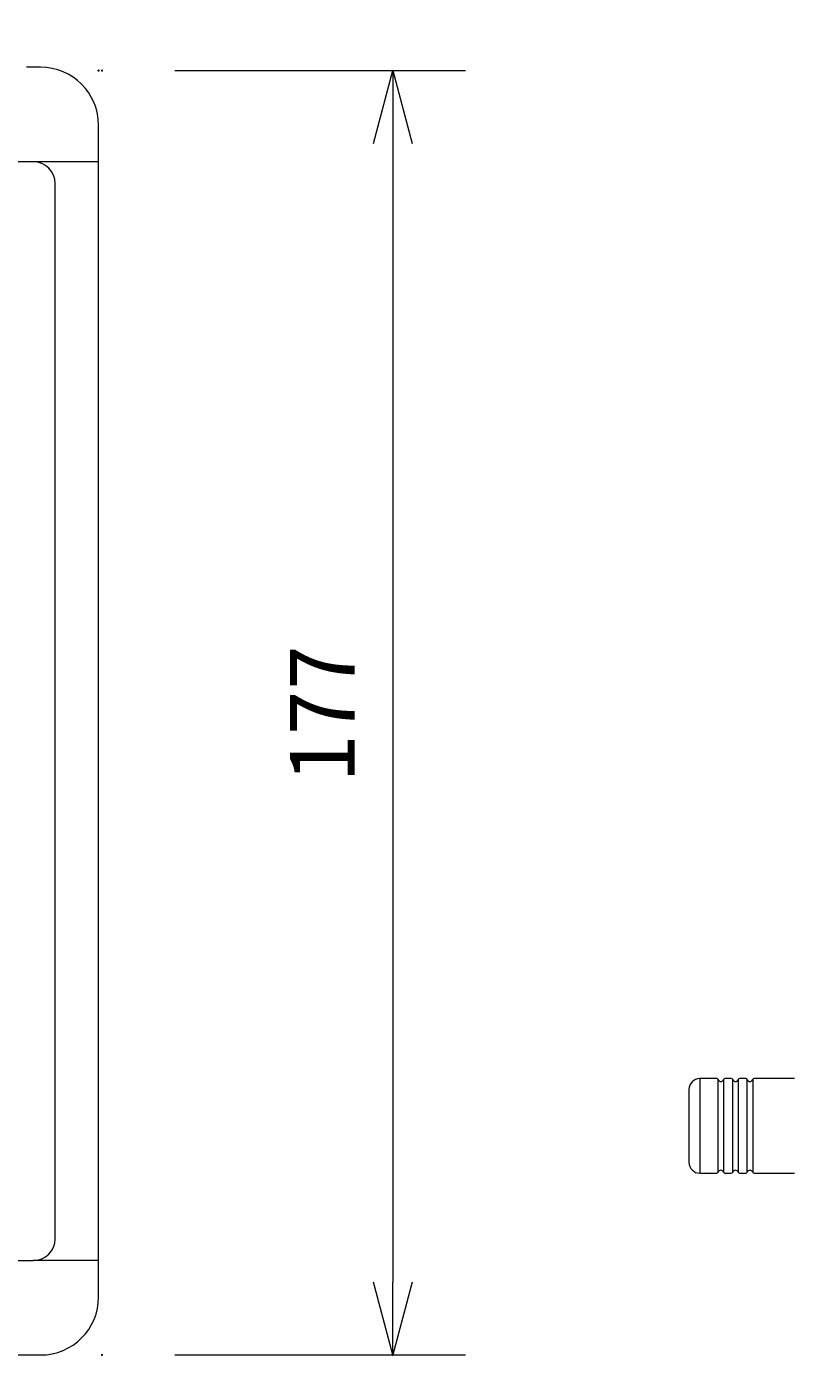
# Model space of a CAD drawing. Units: millimetres, scale not verified. Extents: x -62 to 63, y -56 to 57.
# Drawn here: x -4.63 to 16.49, y -6.23 to 30.3 of the extents above; entities that cross this region are included whole.
import ezdxf
from ezdxf.enums import TextEntityAlignment as Align

# ---------------------------------------------------------------- set-up
doc = ezdxf.new("R2010")
doc.units = ezdxf.units.MM
doc.header["$LTSCALE"] = 0.125
doc.header["$PDMODE"] = 32
doc.header["$PDSIZE"] = 0.025
for name, color, linetype, lineweight in [('0-0_0', 7, 'Continuous', 18), ('0-4_GAIKEI', 1, 'Continuous', 18), ('0-5_SUNPO', 7, 'Continuous', 18)]:
    doc.layers.add(name, color=color, linetype=linetype, lineweight=lineweight)
doc.layers.add('0-6_DEFPOINTS', color=7, linetype='Continuous')
doc.styles.add('ＭＳ ゴシック', font='')
doc.styles.get('ＭＳ ゴシック').set_extended_font_data('MS Gothic')

# ---------------------------------------------------------------- blocks, each defined once
blk = doc.blocks.new('_OPEN30')
at = {"layer": '0-0_0'}
blk.add_line((0, 0), (-1, 0), dxfattribs=at)
blk.add_lwpolyline([(-1, 0.26795), (0, 0), (-1, -0.26795)], dxfattribs=at)
blk = doc.blocks.new('D5')
at = {"layer": '0-5_SUNPO'}
for p, q in [((-4.3316, 20.2153), (3.6684, 20.2153)), ((1.6684, 18.2153), (1.6684, -13.0862)), ((-4.3316, -15.0862), (3.6684, -15.0862))]:
    blk.add_line(p, q, dxfattribs=at)
at = {"layer": '0-6_DEFPOINTS'}
for p in [(-6.3316, 20.2153), (-6.3316, -15.0862), (1.6684, -15.0862)]:
    blk.add_point(p, dxfattribs=at)
at = {"layer": '0-5_SUNPO', "xscale": 2, "yscale": 2}
for p, rotation in [((1.6684, 20.2153), 90), ((1.6684, -15.0862), 270)]:
    blk.add_blockref('_OPEN30', p, dxfattribs=dict(at, rotation=rotation))
at = {"layer": '0-5_SUNPO', "style": 'ＭＳ ゴシック'}
blk.add_text('177', height=1.833, rotation=90, dxfattribs=at).set_placement((1.1684, 0.6896), align=Align.BOTTOM_LEFT)
blk = doc.blocks.new('D4')
at = {"layer": '0-5_SUNPO'}
for p, q in [((-48.4172, 22.2153), (-48.4172, 30.2153)), ((-6.4242, 22.2153), (-6.4242, 30.2153)), ((-46.4172, 28.2153), (-8.4242, 28.2153))]:
    blk.add_line(p, q, dxfattribs=at)
at = {"layer": '0-6_DEFPOINTS'}
for p in [(-6.4242, 28.2153), (-48.4172, 20.2153), (-6.4242, 20.2153)]:
    blk.add_point(p, dxfattribs=at)
at = {"layer": '0-5_SUNPO', "xscale": 2, "yscale": 2, "rotation": 180}
blk.add_blockref('_OPEN30', (-48.4172, 28.2153), dxfattribs=at)
at = {"layer": '0-5_SUNPO', "xscale": 2, "yscale": 2}
blk.add_blockref('_OPEN30', (-6.4242, 28.2153), dxfattribs=at)
at = {"layer": '0-5_SUNPO', "style": 'ＭＳ ゴシック'}
blk.add_text('210', height=1.833, dxfattribs=at).set_placement((-29.2957, 28.7153), align=Align.BOTTOM_LEFT)

msp = doc.modelspace()

# ---------------------------------------------------------------- linework, layer by layer
at = {"layer": '0-4_GAIKEI', "color": 7}
for p, q in [((-4.2428, 29.1757), (-4.6286, 29.1757)), ((-2.6463, -4.6209), (-2.6463, 27.5791)), ((-43.0428, -6.2174), (-4.2428, -6.2174))]:
    msp.add_line(p, q, dxfattribs=at)
at = {"layer": '0-4_GAIKEI'}
for p, q in [((-2.6463, 26.5791), (-44.6393, 26.5791)), ((-4.4428, 26.5722), (-4.4428, 26.5791)), ((-3.8428, -3.0209), (-3.8428, 25.9791)), ((13.8894, 1.3791), (13.8894, -1.2209)), ((14.3563, 1.3791), (13.8894, 1.3791)), ((14.394, -1.1942), (14.394, 1.3525)), ((14.5449, 1.3525), (14.5449, -1.1942)), ((14.7563, 1.3791), (14.5826, 1.3791)), ((14.794, -1.1942), (14.794, 1.3525)), ((14.9449, 1.3525), (14.9449, -1.1942)), ((15.1563, 1.3791), (14.9826, 1.3791)), ((15.194, -1.1942), (15.194, 1.3525)), ((15.3449, 1.3525), (15.3449, -1.1942)), ((16.4857, 1.3791), (15.3826, 1.3791)), ((13.5894, 1.0791), (13.5894, -0.9209)), ((13.8894, -1.2209), (14.3563, -1.2209)), ((14.5826, -1.2209), (14.7563, -1.2209)), ((14.9826, -1.2209), (15.1563, -1.2209)), ((15.3826, -1.2209), (16.4857, -1.2209)), ((-42.8428, -3.6209), (-4.4428, -3.6209)), ((-2.6463, -3.6209), (-4.4428, -3.6209))]:
    msp.add_line(p, q, dxfattribs=at)
at = {"layer": '0-4_GAIKEI', "color": 7}
for centre, start, end in [((-4.2428, 27.5791), 0, 90), ((-4.2428, -4.6209), 270, 0)]:
    msp.add_arc(centre, 1.5965, start, end, dxfattribs=at)
at = {"layer": '0-4_GAIKEI'}
for centre, radius, start, end in [((-4.4428, 25.9791), 0.6, 0, 90), ((13.8894, 1.0791), 0.3, 90, 180), ((14.3563, 1.3391), 0.04, 19.47122, 90), ((14.4694, 1.3791), 0.08, 199.47122, 340.52878), ((14.5826, 1.3391), 0.04, 90, 160.52878), ((14.7563, 1.3391), 0.04, 19.47122, 90), ((14.8694, 1.3791), 0.08, 199.47122, 340.52878), ((14.9826, 1.3391), 0.04, 90, 160.52878), ((15.1563, 1.3391), 0.04, 19.47122, 90), ((15.2694, 1.3791), 0.08, 199.47122, 340.52878), ((15.3826, 1.3391), 0.04, 90, 160.52878), ((16.4857, 1.3191), 0.06, 82.87498, 90), ((13.8894, -0.9209), 0.3, 180, 270), ((14.3563, -1.1809), 0.04, 270, 340.52878), ((14.4694, -1.2209), 0.08, 19.47122, 160.52878), ((14.5826, -1.1809), 0.04, 199.47122, 270), ((14.7563, -1.1809), 0.04, 270, 340.52878), ((14.8694, -1.2209), 0.08, 19.47122, 160.52878), ((14.9826, -1.1809), 0.04, 199.47122, 270), ((15.1563, -1.1809), 0.04, 270, 340.52878), ((15.2694, -1.2209), 0.08, 19.47122, 160.52878), ((15.3826, -1.1809), 0.04, 199.47122, 270), ((16.4857, -1.1609), 0.06, 270, 277.12502), ((-4.4428, -3.0209), 0.6, 270, 0)]:
    msp.add_arc(centre, radius, start, end, dxfattribs=at)

# ---------------------------------------------------------------- block references
at = {"layer": '0-5_SUNPO'}
for name in ['D4', 'D5']:
    msp.add_blockref(name, (3.7779, 8.8689), dxfattribs=at)

doc.saveas('drawing.dxf')
